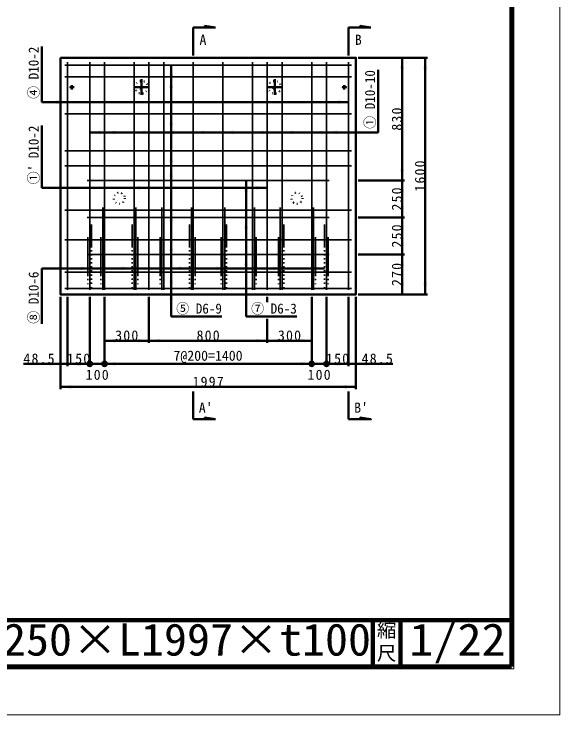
# Model space of a CAD drawing. Units: millimetres, scale not verified. Extents: x -2102 to 2102, y -1485 to 1485.
# Drawn here: x 922 to 2102, y -1485 to 31 of the extents above; entities that cross this region are included whole.
import ezdxf
from ezdxf.enums import TextEntityAlignment as Align

# ---------------------------------------------------------------- set-up
doc = ezdxf.new("R2010")
doc.units = ezdxf.units.MM
doc.header["$LTSCALE"] = 5
doc.linetypes.add('DOTTED', pattern=[1.75, 0.25, -1.5])
doc.linetypes.add('LONG_DASHED_DOTTED', pattern=[15.25, 12, -1.5, 0.25, -1.5])
doc.layers.add('0-0_V-nasSTD', color=7, linetype='Continuous', lineweight=50)
doc.layers.add('0-1_0', color=7, linetype='Continuous', lineweight=100)
doc.styles.add('ＭＳ ゴシック', font='')
doc.styles.get('ＭＳ ゴシック').set_extended_font_data('MS Gothic')

msp = doc.modelspace()

# ---------------------------------------------------------------- linework, layer by layer
at = {"layer": '0-0_V-nasSTD'}
for p, q in [((1309.439, -58.549), (1309.439, 1.451)), ((1334.439, 1.451), (1309.439, 1.451)), ((1334.439, 1.451), (1357.479, 1.451)), ((1645.439, -58.549), (1645.439, 1.451)), ((1670.439, 1.451), (1645.439, 1.451)), ((1670.439, 1.451), (1693.479, 1.451)), ((981.439, -159.549), (981.439, -39.549)), ((1665.959, -63.549), (1815.959, -63.549)), ((1760.959, -63.549), (1760.959, -329.149)), ((1810.959, -63.549), (1810.959, -575.549)), ((1261.439, -623.549), (1261.439, -79.549)), ((1708.959, -225.149), (1708.959, -90.149)), ((1645.439, -159.549), (981.439, -159.549)), ((981.439, -345.149), (981.439, -210.149)), ((1708.959, -225.149), (1085.439, -225.149)), ((1423.439, -623.549), (1423.439, -329.149)), ((1665.959, -329.149), (1765.959, -329.149)), ((1760.959, -329.149), (1760.959, -409.149)), ((1469.439, -345.149), (981.439, -345.149)), ((1665.959, -409.149), (1765.959, -409.149)), ((1760.959, -409.149), (1760.959, -489.149)), ((1665.959, -489.149), (1765.959, -489.149)), ((1760.959, -575.549), (1760.959, -489.149)), ((981.439, -639.137), (981.439, -519.137)), ((1593.439, -519.137), (981.439, -519.137)), ((1665.959, -575.549), (1815.959, -575.549)), ((1021.919, -580.549), (1021.919, -780.549)), ((1037.439, -580.549), (1037.439, -730.549)), ((1085.439, -580.549), (1085.439, -730.549)), ((1117.439, -580.549), (1117.439, -730.549)), ((1213.439, -580.549), (1213.439, -680.549)), ((1469.439, -580.549), (1469.439, -592.549)), ((1565.439, -580.549), (1565.439, -730.549)), ((1597.439, -580.549), (1597.439, -730.549)), ((1645.439, -580.549), (1645.439, -730.549)), ((1660.959, -580.549), (1660.959, -780.549)), ((1261.439, -623.549), (1371.439, -623.549)), ((1423.439, -623.549), (1533.439, -623.549)), ((1469.439, -628.549), (1469.439, -680.549)), ((1117.439, -675.549), (1213.439, -675.549)), ((1469.439, -675.549), (1213.439, -675.549)), ((1565.439, -675.549), (1469.439, -675.549)), ((941.919, -725.549), (1021.919, -725.549)), ((1085.439, -725.549), (1117.439, -725.549)), ((1117.439, -725.549), (1565.439, -725.549)), ((1597.439, -725.549), (1565.439, -725.549)), ((1740.959, -725.549), (1660.959, -725.549)), ((1021.919, -775.549), (1660.959, -775.549)), ((1309.439, -785.549), (1309.439, -845.549)), ((1645.439, -785.549), (1645.439, -845.549)), ((1334.439, -845.549), (1309.439, -845.549)), ((1334.439, -845.549), (1357.479, -845.549)), ((1670.439, -845.549), (1645.439, -845.549)), ((1670.439, -845.549), (1670.439, -841.709))]:
    msp.add_line(p, q, dxfattribs=at)
at = {"layer": '0-0_V-nasSTD', "lineweight": 35}
for p, q in [((1037.439, -73.149), (1037.439, -565.949)), ((1085.439, -73.149), (1085.439, -565.949)), ((1117.439, -73.149), (1117.439, -565.949)), ((1181.439, -73.149), (1181.439, -565.949)), ((1213.439, -73.149), (1213.439, -565.949)), ((1245.439, -73.149), (1245.439, -565.949)), ((1309.439, -73.149), (1309.439, -565.949)), ((1373.439, -73.149), (1373.439, -565.949)), ((1437.439, -73.149), (1437.439, -565.949)), ((1469.439, -73.149), (1469.439, -565.949)), ((1501.439, -73.149), (1501.439, -565.949)), ((1565.439, -73.149), (1565.439, -565.949)), ((1597.439, -73.149), (1597.439, -565.949)), ((1645.439, -73.149), (1645.439, -565.949)), ((1031.519, -79.549), (1651.359, -79.549)), ((1031.519, -105.149), (1651.359, -105.149)), ((1031.519, -185.149), (1651.359, -185.149)), ((1031.519, -265.149), (1651.359, -265.149)), ((1031.519, -297.149), (1651.359, -297.149)), ((1079.519, -329.149), (1603.359, -329.149)), ((1031.519, -393.149), (1651.359, -393.149)), ((1113.439, -387.549), (1113.439, -565.949)), ((1185.439, -387.549), (1185.439, -565.949)), ((1241.439, -387.549), (1241.439, -565.949)), ((1305.439, -387.549), (1305.439, -565.949)), ((1377.439, -387.549), (1377.439, -565.949)), ((1441.439, -387.549), (1441.439, -565.949)), ((1497.439, -387.549), (1497.439, -565.949)), ((1569.439, -387.549), (1569.439, -565.949)), ((1079.519, -409.149), (1603.359, -409.149)), ((1089.439, -424.321), (1089.439, -472.321)), ((1177.439, -424.321), (1177.439, -472.321)), ((1301.439, -424.321), (1301.439, -472.321)), ((1381.439, -424.321), (1381.439, -472.321)), ((1505.439, -424.321), (1505.439, -472.321)), ((1593.439, -424.321), (1593.439, -472.321)), ((1081.439, -451.78), (1081.439, -534.66)), ((1109.439, -451.78), (1109.439, -534.66)), ((1189.439, -451.78), (1189.439, -534.66)), ((1237.439, -451.78), (1237.439, -534.66)), ((1313.439, -451.78), (1313.439, -534.66)), ((1369.439, -451.78), (1369.439, -534.66)), ((1445.439, -451.78), (1445.439, -534.66)), ((1493.439, -451.78), (1493.439, -534.66)), ((1573.439, -451.78), (1573.439, -534.66)), ((1601.439, -451.78), (1601.439, -534.66)), ((1031.519, -457.149), (1651.359, -457.149)), ((1079.519, -489.149), (1603.359, -489.149)), ((1031.519, -527.549), (1651.359, -527.549)), ((1031.519, -562.749), (1651.359, -562.749))]:
    msp.add_line(p, q, dxfattribs=at)
at = {"layer": '0-0_V-nasSTD', "linetype": 'LONG_DASHED_DOTTED'}
for p, q in [((1197.439, -110.109), (1197.439, -144.029)), ((1485.439, -110.109), (1485.439, -144.029)), ((1042.079, -127.549), (1051.679, -127.549)), ((1046.879, -132.349), (1046.879, -122.749)), ((1180.479, -127.549), (1214.399, -127.549)), ((1468.479, -127.549), (1502.399, -127.549)), ((1631.199, -127.549), (1640.799, -127.549)), ((1635.999, -132.349), (1635.999, -122.749))]:
    msp.add_line(p, q, dxfattribs=at)
at = {"layer": '0-0_V-nasSTD', "linetype": 'DOTTED', "lineweight": 35}
for p, q in [((1089.439, -472.321), (1089.439, -568.509)), ((1177.439, -472.321), (1177.439, -568.509)), ((1301.439, -472.321), (1301.439, -568.509)), ((1381.439, -472.321), (1381.439, -568.509)), ((1505.439, -472.321), (1505.439, -568.509)), ((1593.439, -472.321), (1593.439, -568.509)), ((1081.439, -534.66), (1081.439, -553.149)), ((1109.439, -534.66), (1109.439, -553.149)), ((1189.439, -534.66), (1189.439, -553.149)), ((1237.439, -534.66), (1237.439, -553.149)), ((1313.439, -534.66), (1313.439, -553.149)), ((1369.439, -534.66), (1369.439, -553.149)), ((1445.439, -534.66), (1445.439, -553.149)), ((1493.439, -534.66), (1493.439, -553.149)), ((1573.439, -534.66), (1573.439, -553.149)), ((1601.439, -534.66), (1601.439, -553.149))]:
    msp.add_line(p, q, dxfattribs=at)
at = {"layer": '0-0_V-nasSTD', "lineweight": 100}
for p, q in [((1697.5, -1280), (1697.5, -1380)), ((1757.5, -1280), (1757.5, -1380)), ((-1997.5, -1380), (1997.5, -1380))]:
    msp.add_line(p, q, dxfattribs=at)
at = {"layer": '0-0_V-nasSTD', "lineweight": 18}
for points in [[(-2102.5, -1485), (-2102.5, 1485), (2102.5, 1485), (2102.5, -1485)], [(-2002.5, -1385), (-2002.5, 1385), (2002.5, 1385), (2002.5, -1385)]]:
    msp.add_lwpolyline(points, close=True, dxfattribs=at)
at = {"layer": '0-0_V-nasSTD', "lineweight": 100}
msp.add_lwpolyline([(1997.5, -1380), (1997.5, 1380), (-1997.5, 1380)], dxfattribs=at)
at = {"layer": '0-0_V-nasSTD'}
for points in [[(1334.439, 1.451), (1334.439, 5.291), (1357.479, 1.451)], [(1670.439, 1.451), (1670.439, 5.291), (1693.479, 1.451)], [(1021.919, -725.549), (1037.439, -725.549), (1085.439, -725.549)], [(1660.959, -725.549), (1645.439, -725.549), (1597.439, -725.549)], [(1334.439, -845.549), (1334.439, -841.709), (1357.479, -845.549)], [(1670.439, -841.709), (1693.479, -845.549), (1670.439, -845.549)]]:
    msp.add_lwpolyline(points, dxfattribs=at)
msp.add_lwpolyline([(1021.919, -63.549), (1021.919, -575.549), (1660.959, -575.549), (1660.959, -63.549)], close=True, dxfattribs=at)
at = {"layer": '0-0_V-nasSTD', "linetype": 'DOTTED'}
for centre, radius in [((1197.439, -127.549), 13.76), ((1485.439, -127.549), 13.76), ((1046.879, -127.549), 3.04), ((1046.879, -127.549), 1.92), ((1046.879, -127.549), 1.6), ((1197.439, -127.549), 4), ((1485.439, -127.549), 4), ((1635.999, -127.549), 3.04), ((1635.999, -127.549), 1.92), ((1635.999, -127.549), 1.6), ((1149.439, -367.549), 12), ((1533.439, -367.549), 12)]:
    msp.add_circle(centre, radius, dxfattribs=at)
at = {"layer": '0-0_V-nasSTD'}
for centre in [(1085.439, -725.549), (1117.439, -725.549), (1565.439, -725.549), (1597.439, -725.549)]:
    msp.add_circle(centre, 5, dxfattribs=at)
for points in [[(1756.959, -87.549), (1760.959, -87.549), (1760.959, -63.549)], [(1760.959, -87.549), (1760.959, -63.549), (1764.959, -87.549)], [(1806.959, -87.549), (1810.959, -87.549), (1810.959, -63.549)], [(1810.959, -87.549), (1810.959, -63.549), (1814.959, -87.549)], [(1257.439, -103.549), (1261.439, -103.549), (1261.439, -79.549)], [(1261.439, -103.549), (1261.439, -79.549), (1265.439, -103.549)], [(1257.439, -129.149), (1261.439, -129.149), (1261.439, -105.149)], [(1261.439, -129.149), (1261.439, -105.149), (1265.439, -129.149)], [(1013.439, -159.549), (1013.439, -155.549), (1037.439, -159.549)], [(1013.439, -163.549), (1013.439, -159.549), (1037.439, -159.549)], [(1621.439, -159.549), (1621.439, -155.549), (1645.439, -159.549)], [(1621.439, -163.549), (1621.439, -159.549), (1645.439, -159.549)], [(1257.439, -209.149), (1261.439, -209.149), (1261.439, -185.149)], [(1261.439, -209.149), (1261.439, -185.149), (1265.439, -209.149)], [(1085.439, -225.149), (1109.439, -225.149), (1109.439, -221.149)], [(1085.439, -225.149), (1109.439, -229.149), (1109.439, -225.149)], [(1117.439, -225.149), (1141.439, -225.149), (1141.439, -221.149)], [(1117.439, -225.149), (1141.439, -229.149), (1141.439, -225.149)], [(1181.439, -225.149), (1205.439, -225.149), (1205.439, -221.149)], [(1181.439, -225.149), (1205.439, -229.149), (1205.439, -225.149)], [(1245.439, -225.149), (1269.439, -225.149), (1269.439, -221.149)], [(1245.439, -225.149), (1269.439, -229.149), (1269.439, -225.149)], [(1309.439, -225.149), (1333.439, -225.149), (1333.439, -221.149)], [(1309.439, -225.149), (1333.439, -229.149), (1333.439, -225.149)], [(1373.439, -225.149), (1397.439, -225.149), (1397.439, -221.149)], [(1373.439, -225.149), (1397.439, -229.149), (1397.439, -225.149)], [(1437.439, -225.149), (1461.439, -225.149), (1461.439, -221.149)], [(1437.439, -225.149), (1461.439, -229.149), (1461.439, -225.149)], [(1501.439, -225.149), (1525.439, -225.149), (1525.439, -221.149)], [(1501.439, -225.149), (1525.439, -229.149), (1525.439, -225.149)], [(1565.439, -225.149), (1589.439, -225.149), (1589.439, -221.149)], [(1565.439, -225.149), (1589.439, -229.149), (1589.439, -225.149)], [(1597.439, -225.149), (1621.439, -225.149), (1621.439, -221.149)], [(1597.439, -225.149), (1621.439, -229.149), (1621.439, -225.149)], [(1257.439, -289.149), (1261.439, -289.149), (1261.439, -265.149)], [(1261.439, -289.149), (1261.439, -265.149), (1265.439, -289.149)], [(1257.439, -321.149), (1261.439, -321.149), (1261.439, -297.149)], [(1261.439, -321.149), (1261.439, -297.149), (1265.439, -321.149)], [(1756.959, -305.149), (1760.959, -329.149), (1760.959, -305.149)], [(1760.959, -329.149), (1760.959, -305.149), (1764.959, -305.149)], [(1419.439, -353.149), (1423.439, -353.149), (1423.439, -329.149)], [(1423.439, -353.149), (1423.439, -329.149), (1427.439, -353.149)], [(1756.959, -353.149), (1760.959, -353.149), (1760.959, -329.149)], [(1760.959, -353.149), (1760.959, -329.149), (1764.959, -353.149)], [(1189.439, -345.149), (1189.439, -341.149), (1213.439, -345.149)], [(1189.439, -349.149), (1189.439, -345.149), (1213.439, -345.149)], [(1445.439, -345.149), (1445.439, -341.149), (1469.439, -345.149)], [(1445.439, -349.149), (1445.439, -345.149), (1469.439, -345.149)], [(1257.439, -417.149), (1261.439, -417.149), (1261.439, -393.149)], [(1261.439, -417.149), (1261.439, -393.149), (1265.439, -417.149)], [(1756.959, -385.149), (1760.959, -409.149), (1760.959, -385.149)], [(1760.959, -409.149), (1760.959, -385.149), (1764.959, -385.149)], [(1419.439, -433.149), (1423.439, -433.149), (1423.439, -409.149)], [(1423.439, -433.149), (1423.439, -409.149), (1427.439, -433.149)], [(1756.959, -433.149), (1760.959, -433.149), (1760.959, -409.149)], [(1760.959, -433.149), (1760.959, -409.149), (1764.959, -433.149)], [(1257.439, -481.149), (1261.439, -481.149), (1261.439, -457.149)], [(1261.439, -481.149), (1261.439, -457.149), (1265.439, -481.149)], [(1756.959, -465.149), (1760.959, -489.149), (1760.959, -465.149)], [(1760.959, -489.149), (1760.959, -465.149), (1764.959, -465.149)], [(1419.439, -513.149), (1423.439, -513.149), (1423.439, -489.149)], [(1423.439, -513.149), (1423.439, -489.149), (1427.439, -513.149)], [(1756.959, -513.149), (1760.959, -513.149), (1760.959, -489.149)], [(1760.959, -513.149), (1760.959, -489.149), (1764.959, -513.149)], [(1065.439, -519.137), (1065.439, -515.137), (1089.439, -519.137)], [(1153.439, -519.137), (1153.439, -515.137), (1177.439, -519.137)], [(1277.439, -519.137), (1277.439, -515.137), (1301.439, -519.137)], [(1357.439, -519.137), (1357.439, -515.137), (1381.439, -519.137)], [(1481.439, -519.137), (1481.439, -515.137), (1505.439, -519.137)], [(1569.439, -519.137), (1569.439, -515.137), (1593.439, -519.137)], [(1065.439, -523.137), (1065.439, -519.137), (1089.439, -519.137)], [(1153.439, -523.137), (1153.439, -519.137), (1177.439, -519.137)], [(1257.439, -551.549), (1261.439, -551.549), (1261.439, -527.549)], [(1261.439, -551.549), (1261.439, -527.549), (1265.439, -551.549)], [(1277.439, -523.137), (1277.439, -519.137), (1301.439, -519.137)], [(1357.439, -523.137), (1357.439, -519.137), (1381.439, -519.137)], [(1481.439, -523.137), (1481.439, -519.137), (1505.439, -519.137)], [(1569.439, -523.137), (1569.439, -519.137), (1593.439, -519.137)], [(1756.959, -551.549), (1760.959, -575.549), (1760.959, -551.549)], [(1760.959, -575.549), (1760.959, -551.549), (1764.959, -551.549)], [(1806.959, -551.549), (1810.959, -575.549), (1810.959, -551.549)], [(1810.959, -575.549), (1810.959, -551.549), (1814.959, -551.549)], [(1257.439, -586.749), (1261.439, -586.749), (1261.439, -562.749)], [(1261.439, -586.749), (1261.439, -562.749), (1265.439, -586.749)], [(1117.439, -675.549), (1141.439, -675.549), (1141.439, -671.549)], [(1117.439, -675.549), (1141.439, -679.549), (1141.439, -675.549)], [(1189.439, -675.549), (1189.439, -671.549), (1213.439, -675.549)], [(1189.439, -679.549), (1189.439, -675.549), (1213.439, -675.549)], [(1213.439, -675.549), (1237.439, -675.549), (1237.439, -671.549)], [(1213.439, -675.549), (1237.439, -679.549), (1237.439, -675.549)], [(1445.439, -675.549), (1445.439, -671.549), (1469.439, -675.549)], [(1445.439, -679.549), (1445.439, -675.549), (1469.439, -675.549)], [(1469.439, -675.549), (1493.439, -675.549), (1493.439, -671.549)], [(1469.439, -675.549), (1493.439, -679.549), (1493.439, -675.549)], [(1541.439, -675.549), (1541.439, -671.549), (1565.439, -675.549)], [(1541.439, -679.549), (1541.439, -675.549), (1565.439, -675.549)], [(997.919, -725.549), (997.919, -721.549), (1021.919, -725.549)], [(997.919, -729.549), (997.919, -725.549), (1021.919, -725.549)], [(1037.439, -725.549), (1061.439, -725.549), (1061.439, -721.549)], [(1037.439, -725.549), (1061.439, -729.549), (1061.439, -725.549)], [(1061.439, -725.549), (1061.439, -721.549), (1085.439, -725.549)], [(1061.439, -729.549), (1061.439, -725.549), (1085.439, -725.549)], [(1117.439, -725.549), (1141.439, -725.549), (1141.439, -721.549)], [(1117.439, -725.549), (1141.439, -725.549), (1141.439, -721.549)], [(1117.439, -725.549), (1141.439, -729.549), (1141.439, -725.549)], [(1117.439, -725.549), (1141.439, -729.549), (1141.439, -725.549)], [(1541.439, -725.549), (1541.439, -721.549), (1565.439, -725.549)], [(1541.439, -729.549), (1541.439, -725.549), (1565.439, -725.549)], [(1597.439, -725.549), (1621.439, -725.549), (1621.439, -721.549)], [(1597.439, -725.549), (1621.439, -729.549), (1621.439, -725.549)], [(1621.439, -725.549), (1621.439, -721.549), (1645.439, -725.549)], [(1621.439, -729.549), (1621.439, -725.549), (1645.439, -725.549)], [(1660.959, -725.549), (1684.959, -725.549), (1684.959, -721.549)], [(1660.959, -725.549), (1684.959, -729.549), (1684.959, -725.549)], [(1021.919, -775.549), (1045.919, -775.549), (1045.919, -771.549)], [(1636.959, -775.549), (1636.959, -771.549), (1660.959, -775.549)], [(1021.919, -775.549), (1045.919, -779.549), (1045.919, -775.549)], [(1636.959, -779.549), (1636.959, -775.549), (1660.959, -775.549)]]:
    msp.add_solid(points, dxfattribs=at)
at = {"layer": '0-1_0'}
msp.add_line((-1997.5, -1280), (1997.5, -1280), dxfattribs=at)

# ---------------------------------------------------------------- texts
at = {"layer": '0-0_V-nasSTD', "style": 'ＭＳ ゴシック'}
for s, height, p in [('A', 21.99, (1322.805, -42.373)), ('B', 21.99, (1658.805, -42.373)), ('7@200=1400', 21.99, (1266.439, -725.549)), ("A'", 21.99, (1321.328, -837.992)), ("B'", 21.99, (1657.328, -837.992)), ('縮', 30.79, (1706.482, -1326.001)), ('尺', 30.79, (1706.476, -1375.99))]:
    msp.add_text(s, height=height, dxfattribs=at).set_placement(p, align=Align.BOTTOM_LEFT)
at = {"layer": '0-0_V-nasSTD', "style": 'ＭＳ ゴシック', "width": 0.95}
for s, p in [('④ D10-2', (981.439, -152.819)), ('① D10-10', (1708.959, -217.578)), ("①' D10-2", (981.439, -337.578)), ('⑧ D10-6', (981.439, -639.137))]:
    msp.add_text(s, height=21.85, rotation=90, dxfattribs=at).set_placement(p, align=Align.BOTTOM_LEFT)
at = {"layer": '0-0_V-nasSTD', "style": 'ＭＳ ゴシック'}
for s, height, width, p in [('⑤ D6-9', 21.85, 0.95, (1272.328, -623.549)), ('⑦ D6-3', 21.85, 0.95, (1434.328, -623.549)), ('H1600×B1250×L1997×t100', 69.65, 1.05, (450, -1377.492)), ('1/22', 69.65, 1.1, (1776.5, -1377.418))]:
    msp.add_text(s, height=height, dxfattribs=dict(at, width=width)).set_placement(p, align=Align.BOTTOM_LEFT)
at = {"layer": '0-0_V-nasSTD', "char_height": 21.99, "attachment_point": 7, "rotation": 90, "style": 'ＭＳ ゴシック'}
for s, insert in [('\\T1.17;830', (1760.959, -221.349)), ('\\T1.17;1600', (1810.959, -353.299)), ('\\T1.17;250', (1760.959, -394.149)), ('\\T1.17;250', (1760.959, -474.149)), ('\\T1.17;270', (1760.959, -557.349))]:
    msp.add_mtext(s, dxfattribs=dict(at, insert=insert))
at = {"layer": '0-0_V-nasSTD', "char_height": 21.99, "attachment_point": 7, "style": 'ＭＳ ゴシック'}
for s, insert in [('\\T1.17;300', (1140.439, -675.549)), ('\\T1.17;800', (1316.439, -675.549)), ('\\T1.17;300', (1492.439, -675.549)), ('\\T1.17;48.5', (941.919, -725.549)), ('\\T1.17;150', (1036.439, -725.549)), ('\\T1.17;150', (1596.439, -725.549)), ('\\T1.17;48.5', (1673.459, -725.549)), ('\\T1.17;100', (1076.439, -760.549)), ('\\T1.17;100', (1556.439, -760.549)), ('\\T1.17;1997', (1307.689, -775.549))]:
    msp.add_mtext(s, dxfattribs=dict(at, insert=insert))

doc.saveas('drawing.dxf')
